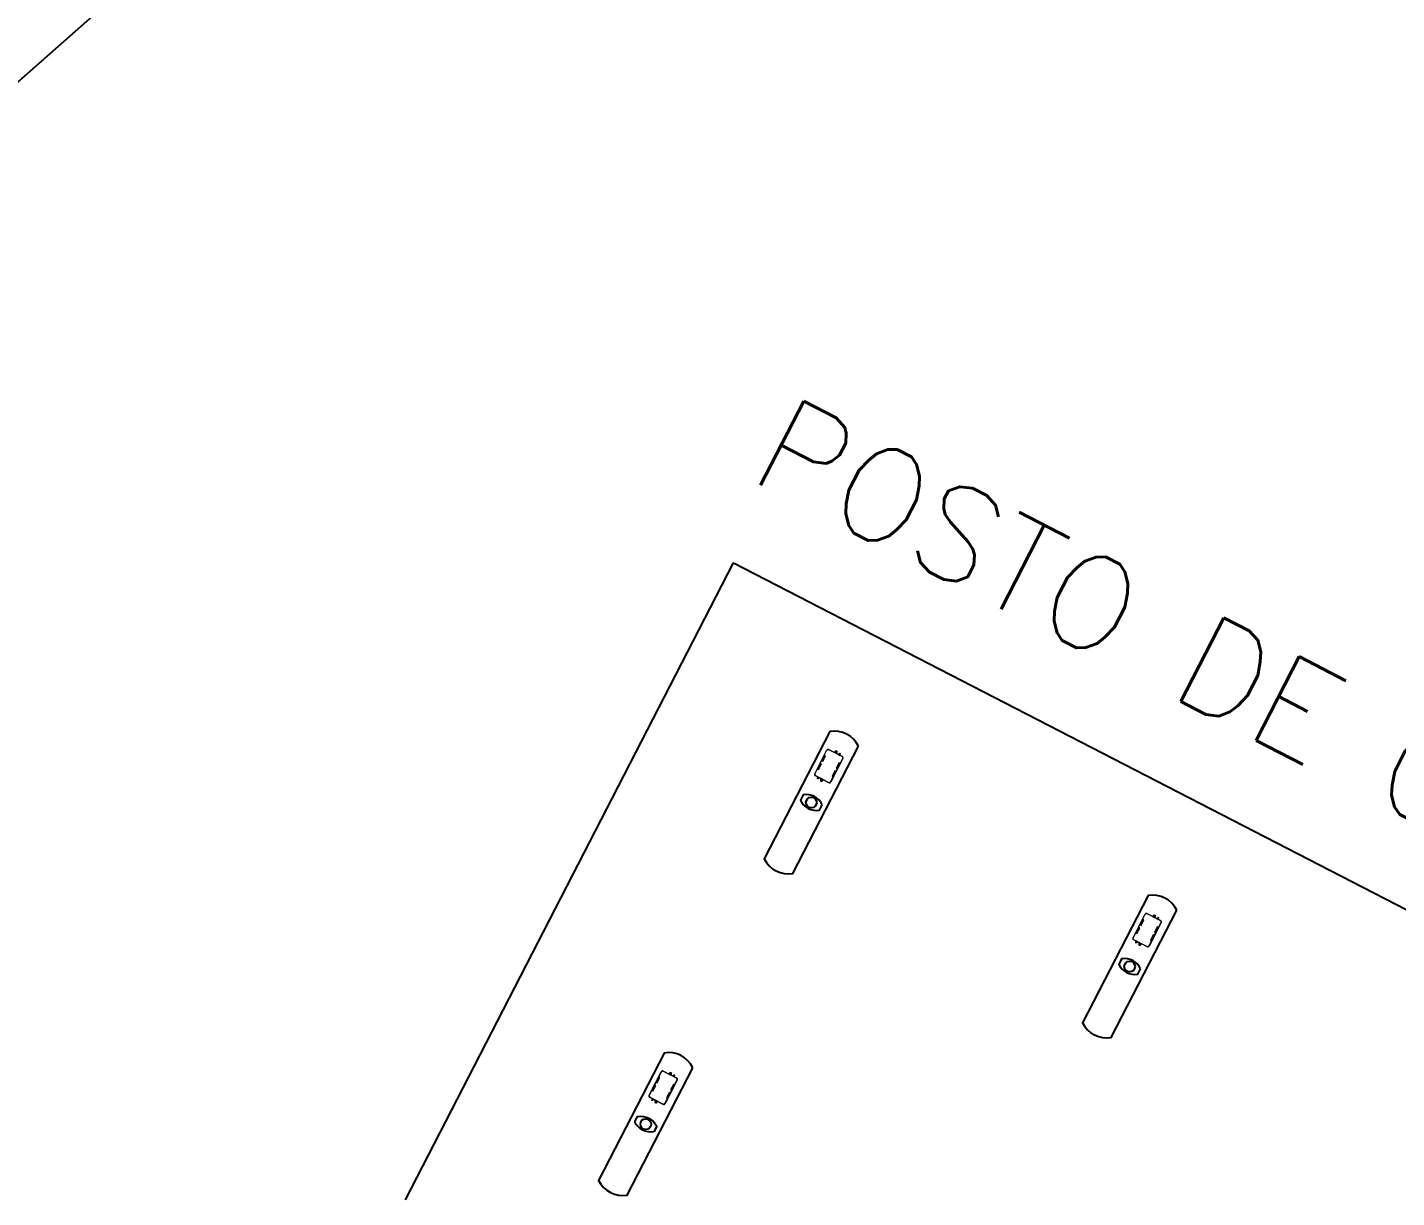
# Model space of a CAD drawing. Header units: millimetres. Extents: x 272118 to 273910, y 9581933 to 9583029.
# Drawn here: x 272735.68 to 272773.92, y 9582934.1 to 9582966.77 of the extents above; entities that cross this region are included whole.
import ezdxf

# ---------------------------------------------------------------- set-up
doc = ezdxf.new("R2010")
doc.units = ezdxf.units.MM
doc.header["$PDMODE"] = 35
for name, color, linetype in [('ARQ-COTAS', 30, 'Continuous'), ('ARQ-ESTRUTURA', 6, 'Continuous'), ('ARQ-PENA-01', 1, 'Continuous'), ('ARQ-PENA-02', 2, 'Continuous'), ('ARQ-PENA-FINA-CINZA', 8, 'Continuous'), ('ARQ-TEXTO3', 3, 'Continuous'), ('TERRENO', 6, 'Continuous')]:
    doc.layers.add(name, color=color, linetype=linetype)
doc.styles.add('ROMANS', font='romans.shx')
doc.styles.add('Romans_Anot', font='romans.shx')
doc.dimstyles.new('Escala 1-1000', dxfattribs={"dimscale": 15, "dimtxt": 0.2, "dimasz": 0.15, "dimexe": 0.1, "dimexo": 0.2, "dimgap": 0.15, "dimtad": 1, "dimzin": 4, "dimdsep": 46, "dimtxsty": 'Romans_Anot', "dimblk": 'OBLIQUE', "dimcen": 0.25, "dimse1": 1, "dimse2": 1, "dimsd1": 1, "dimsd2": 1, "dimclrd": 256, "dimclre": 256, "dimclrt": 2, "dimaunit": 1, "dimadec": 3, "dimazin": 0, "dimtfac": 1, "dimtix": 1, "dimtmove": 2, "dimatfit": 3, "dimfxl": 0, "dimlwd": -1, "dimlwe": -1, "dimarcsym": 0})

# ---------------------------------------------------------------- blocks, each defined once
blk = doc.blocks.new('BOMBA SUPERIOR')
at = {"layer": 'ARQ-PENA-FINA-CINZA', "lineweight": 5}
for p, q in [((807.347, 416.101), (807.346, 416.098)), ((807.346, 416.098), (807.346, 416.094)), ((807.346, 416.094), (807.346, 415.654)), ((807.346, 416.083), (807.346, 416.084)), ((807.346, 416.084), (807.348, 416.084)), ((807.347, 416.083), (807.346, 416.083)), ((807.348, 416.105), (807.347, 416.103)), ((807.347, 416.103), (807.347, 416.102)), ((807.347, 416.102), (807.347, 416.101)), ((807.349, 416.108), (807.348, 416.105)), ((807.348, 416.084), (807.348, 415.664)), ((807.35, 416.109), (807.349, 416.108)), ((807.351, 416.11), (807.35, 416.109)), ((807.353, 416.112), (807.351, 416.11)), ((807.354, 416.114), (807.353, 416.112)), ((807.355, 416.115), (807.354, 416.114)), ((807.356, 416.116), (807.355, 416.115)), ((807.358, 416.118), (807.356, 416.116)), ((807.36, 416.119), (807.358, 416.118)), ((807.361, 416.12), (807.36, 416.119)), ((807.361, 416.109), (807.36, 416.107)), ((807.36, 416.107), (807.361, 416.104)), ((807.362, 416.12), (807.361, 416.12)), ((807.363, 416.11), (807.361, 416.109)), ((807.361, 416.106), (807.361, 416.107)), ((807.361, 416.107), (807.363, 416.107)), ((807.361, 416.106), (807.361, 416.107)), ((807.363, 416.106), (807.361, 416.106)), ((807.361, 416.104), (807.363, 416.103)), ((807.364, 416.122), (807.362, 416.12)), ((807.365, 416.109), (807.363, 416.11)), ((807.364, 416.109), (807.363, 416.109)), ((807.363, 416.109), (807.363, 416.109)), ((807.363, 416.107), (807.363, 416.109)), ((807.363, 416.109), (807.364, 416.109)), ((807.363, 416.105), (807.363, 416.106)), ((807.363, 416.105), (807.363, 416.105)), ((807.363, 416.105), (807.364, 416.105)), ((807.364, 416.105), (807.363, 416.105)), ((807.363, 416.103), (807.365, 416.104)), ((807.367, 416.123), (807.364, 416.122)), ((807.364, 416.109), (807.364, 416.109)), ((807.364, 416.109), (807.364, 416.107)), ((807.364, 416.107), (807.365, 416.107)), ((807.365, 416.106), (807.364, 416.106)), ((807.364, 416.106), (807.364, 416.105)), ((807.364, 416.105), (807.364, 416.105)), ((807.367, 416.107), (807.365, 416.109)), ((807.365, 416.104), (807.367, 416.107)), ((807.365, 416.107), (807.365, 416.106)), ((807.365, 416.107), (807.365, 416.106)), ((807.368, 416.123), (807.367, 416.123)), ((807.372, 416.123), (807.368, 416.123)), ((807.375, 416.124), (807.372, 416.123)), ((807.376, 416.124), (807.375, 416.124)), ((807.386, 416.124), (807.376, 416.124)), ((807.386, 416.122), (808.126, 416.122)), ((807.387, 416.124), (808.125, 416.124)), ((807.715, 416.107), (807.543, 416.107)), ((807.543, 416.107), (807.543, 416.084)), ((807.543, 416.084), (807.715, 416.084)), ((807.715, 416.084), (807.715, 416.107)), ((807.742, 416.125), (807.745, 416.128)), ((807.742, 416.124), (807.745, 416.127)), ((807.743, 416.125), (807.742, 416.125)), ((807.742, 416.125), (807.742, 416.124)), ((807.745, 416.128), (807.767, 416.128)), ((807.745, 416.127), (807.767, 416.127)), ((807.767, 416.128), (807.77, 416.125)), ((807.767, 416.127), (807.77, 416.124)), ((807.77, 416.125), (807.769, 416.125)), ((807.77, 416.124), (807.77, 416.125)), ((807.968, 416.107), (807.797, 416.107)), ((807.797, 416.107), (807.797, 416.084)), ((807.797, 416.084), (807.968, 416.084)), ((807.968, 416.084), (807.968, 416.107)), ((808.136, 416.124), (808.126, 416.124)), ((808.137, 416.124), (808.136, 416.124)), ((808.14, 416.123), (808.137, 416.124)), ((808.143, 416.123), (808.14, 416.123)), ((808.144, 416.123), (808.143, 416.123)), ((808.147, 416.122), (808.144, 416.123)), ((808.146, 416.109), (808.145, 416.107)), ((808.145, 416.107), (808.146, 416.104)), ((808.149, 416.11), (808.146, 416.109)), ((808.146, 416.104), (808.149, 416.103)), ((808.15, 416.12), (808.147, 416.122)), ((808.148, 416.107), (808.147, 416.107)), ((808.147, 416.107), (808.147, 416.106)), ((808.147, 416.106), (808.147, 416.107)), ((808.147, 416.106), (808.148, 416.106)), ((808.149, 416.109), (808.148, 416.109)), ((808.148, 416.109), (808.148, 416.109)), ((808.148, 416.109), (808.148, 416.107)), ((808.148, 416.109), (808.149, 416.109)), ((808.148, 416.106), (808.148, 416.105)), ((808.148, 416.105), (808.148, 416.105)), ((808.148, 416.105), (808.149, 416.105)), ((808.149, 416.105), (808.148, 416.105)), ((808.151, 416.109), (808.149, 416.11)), ((808.15, 416.109), (808.149, 416.109)), ((808.149, 416.109), (808.149, 416.107)), ((808.149, 416.107), (808.15, 416.107)), ((808.15, 416.106), (808.149, 416.106)), ((808.149, 416.106), (808.149, 416.105)), ((808.149, 416.105), (808.15, 416.105)), ((808.149, 416.103), (808.151, 416.104)), ((808.151, 416.12), (808.15, 416.12)), ((808.15, 416.106), (808.15, 416.107)), ((808.15, 416.107), (808.15, 416.106)), ((808.152, 416.119), (808.151, 416.12)), ((808.152, 416.107), (808.151, 416.109)), ((808.151, 416.104), (808.152, 416.107)), ((808.154, 416.118), (808.152, 416.119)), ((808.156, 416.116), (808.154, 416.118)), ((808.157, 416.115), (808.156, 416.116)), ((808.158, 416.114), (808.157, 416.115)), ((808.159, 416.112), (808.158, 416.114)), ((808.161, 416.11), (808.159, 416.112)), ((808.162, 416.109), (808.161, 416.11)), ((808.162, 416.108), (808.162, 416.109)), ((808.163, 416.105), (808.162, 416.108)), ((808.164, 416.103), (808.163, 416.105)), ((808.165, 416.102), (808.164, 416.103)), ((808.164, 415.664), (808.164, 416.084)), ((808.164, 416.084), (808.166, 416.084)), ((808.165, 416.101), (808.165, 416.102)), ((808.165, 416.098), (808.165, 416.101)), ((808.165, 416.095), (808.165, 416.098)), ((808.166, 416.094), (808.165, 416.095)), ((808.165, 416.084), (808.165, 416.083)), ((808.165, 416.083), (808.166, 416.083)), ((808.166, 415.654), (808.166, 416.094)), ((807.283, 415.897), (807.282, 415.896)), ((807.282, 415.896), (807.282, 415.852)), ((807.283, 415.895), (807.282, 415.896)), ((807.282, 415.876), (807.283, 415.877)), ((807.282, 415.872), (807.283, 415.87)), ((807.282, 415.852), (807.283, 415.853)), ((807.282, 415.852), (807.283, 415.851)), ((807.32, 415.895), (807.283, 415.897)), ((807.283, 415.897), (807.283, 415.897)), ((807.32, 415.893), (807.283, 415.895)), ((807.283, 415.895), (807.283, 415.895)), ((807.283, 415.877), (807.283, 415.877)), ((807.283, 415.877), (807.31, 415.877)), ((807.283, 415.87), (807.283, 415.87)), ((807.283, 415.87), (807.31, 415.87)), ((807.283, 415.853), (807.32, 415.855)), ((807.283, 415.853), (807.283, 415.853)), ((807.283, 415.851), (807.32, 415.852)), ((807.283, 415.851), (807.283, 415.851)), ((807.295, 415.988), (807.296, 415.994)), ((807.296, 415.982), (807.295, 415.988)), ((807.295, 415.874), (807.295, 415.875)), ((807.295, 415.875), (807.311, 415.875)), ((807.295, 415.873), (807.295, 415.874)), ((807.311, 415.873), (807.295, 415.873)), ((807.295, 415.873), (807.295, 415.873)), ((807.295, 415.873), (807.295, 415.873)), ((807.296, 415.994), (807.3, 415.998)), ((807.3, 415.978), (807.296, 415.982)), ((807.3, 415.998), (807.304, 416.002)), ((807.304, 415.974), (807.3, 415.978)), ((807.304, 416.002), (807.31, 416.003)), ((807.31, 415.973), (807.304, 415.974)), ((807.31, 416.003), (807.327, 416.003)), ((807.327, 415.973), (807.31, 415.973)), ((807.321, 415.88), (807.312, 415.879)), ((807.312, 415.879), (807.312, 415.869)), ((807.312, 415.869), (807.312, 415.879)), ((807.312, 415.878), (807.312, 415.878)), ((807.312, 415.878), (807.312, 415.877)), ((807.312, 415.875), (807.312, 415.874)), ((807.312, 415.873), (807.312, 415.873)), ((807.312, 415.87), (807.312, 415.87)), ((807.312, 415.87), (807.312, 415.869)), ((807.312, 415.869), (807.313, 415.869)), ((807.321, 415.867), (807.312, 415.869)), ((807.321, 415.907), (807.32, 415.906)), ((807.32, 415.906), (807.321, 415.906)), ((807.32, 415.906), (807.32, 415.89)), ((807.32, 415.904), (807.32, 415.903)), ((807.321, 415.903), (807.32, 415.903)), ((807.32, 415.903), (807.321, 415.903)), ((807.321, 415.895), (807.32, 415.895)), ((807.32, 415.895), (807.321, 415.895)), ((807.32, 415.89), (807.321, 415.89)), ((807.321, 415.859), (807.32, 415.859)), ((807.32, 415.859), (807.32, 415.842)), ((807.32, 415.852), (807.32, 415.853)), ((807.32, 415.853), (807.321, 415.853)), ((807.321, 415.852), (807.32, 415.852)), ((807.321, 415.845), (807.32, 415.844)), ((807.32, 415.844), (807.321, 415.844)), ((807.32, 415.842), (807.32, 415.841)), ((807.32, 415.841), (807.321, 415.841)), ((807.323, 415.907), (807.321, 415.907)), ((807.321, 415.907), (807.321, 415.907)), ((807.321, 415.903), (807.321, 415.903)), ((807.321, 415.899), (807.322, 415.901)), ((807.321, 415.897), (807.321, 415.899)), ((807.321, 415.892), (807.321, 415.897)), ((807.321, 415.896), (807.321, 415.895)), ((807.321, 415.856), (807.321, 415.892)), ((807.321, 415.851), (807.321, 415.856)), ((807.321, 415.848), (807.321, 415.851)), ((807.322, 415.846), (807.321, 415.848)), ((807.321, 415.841), (807.321, 415.84)), ((807.321, 415.84), (807.322, 415.84)), ((807.322, 415.907), (807.342, 415.907)), ((807.322, 415.903), (807.323, 415.905)), ((807.322, 415.901), (807.322, 415.903)), ((807.322, 415.844), (807.322, 415.846)), ((807.323, 415.843), (807.322, 415.844)), ((807.342, 415.84), (807.322, 415.84)), ((807.322, 415.84), (807.323, 415.84)), ((807.323, 415.905), (807.324, 415.906)), ((807.323, 415.905), (807.323, 415.905)), ((807.323, 415.842), (807.323, 415.843)), ((807.324, 415.842), (807.323, 415.842)), ((807.324, 415.906), (807.342, 415.906)), ((807.342, 415.841), (807.324, 415.842)), ((807.327, 416.013), (807.327, 415.964)), ((807.346, 416.013), (807.327, 416.013)), ((807.327, 415.964), (807.346, 415.964)), ((807.346, 415.91), (807.338, 415.91)), ((807.338, 415.91), (807.338, 415.837)), ((807.338, 415.837), (807.346, 415.837)), ((807.343, 415.909), (807.342, 415.908)), ((807.342, 415.908), (807.342, 415.839)), ((807.342, 415.907), (807.342, 415.907)), ((807.342, 415.907), (807.342, 415.907)), ((807.342, 415.906), (807.342, 415.907)), ((807.342, 415.906), (807.342, 415.906)), ((807.342, 415.841), (807.342, 415.841)), ((807.342, 415.84), (807.342, 415.84)), ((807.342, 415.839), (807.342, 415.839)), ((807.342, 415.839), (807.343, 415.839)), ((807.344, 415.909), (807.343, 415.909)), ((807.343, 415.839), (807.344, 415.839)), ((807.344, 415.839), (807.344, 415.909)), ((807.344, 415.909), (807.346, 415.909)), ((807.344, 415.839), (807.346, 415.839)), ((807.346, 415.964), (807.346, 416.013)), ((807.346, 415.822), (807.346, 415.925)), ((807.346, 415.837), (807.346, 415.91)), ((807.346, 415.839), (807.346, 415.909)), ((807.346, 415.909), (807.346, 415.839)), ((807.346, 415.839), (807.346, 415.839)), ((807.346, 415.664), (807.346, 415.665)), ((807.346, 415.665), (807.347, 415.665)), ((807.348, 415.664), (807.346, 415.664)), ((807.716, 415.663), (807.544, 415.663)), ((807.544, 415.663), (807.544, 415.64)), ((807.716, 415.64), (807.716, 415.663)), ((807.968, 415.663), (807.796, 415.663)), ((807.796, 415.663), (807.796, 415.64)), ((807.968, 415.64), (807.968, 415.663)), ((808.166, 415.664), (808.164, 415.664)), ((808.166, 415.665), (808.165, 415.665)), ((808.165, 415.665), (808.165, 415.664)), ((808.166, 415.822), (808.166, 415.925)), ((808.166, 415.837), (808.166, 415.91)), ((808.166, 415.91), (808.173, 415.91)), ((808.166, 415.839), (808.166, 415.909)), ((808.166, 415.909), (808.166, 415.839)), ((808.167, 415.909), (808.166, 415.909)), ((808.167, 415.839), (808.166, 415.839)), ((808.166, 415.839), (808.166, 415.839)), ((808.173, 415.837), (808.166, 415.837)), ((808.184, 415.784), (808.166, 415.784)), ((808.166, 415.784), (808.166, 415.734)), ((808.166, 415.734), (808.184, 415.734)), ((808.167, 415.909), (808.168, 415.909)), ((808.167, 415.839), (808.167, 415.909)), ((808.168, 415.839), (808.167, 415.839)), ((808.168, 415.909), (808.169, 415.908)), ((808.169, 415.839), (808.168, 415.839)), ((808.169, 415.908), (808.169, 415.839)), ((808.17, 415.907), (808.169, 415.907)), ((808.169, 415.906), (808.169, 415.907)), ((808.17, 415.906), (808.169, 415.906)), ((808.169, 415.841), (808.17, 415.841)), ((808.169, 415.84), (808.17, 415.84)), ((808.169, 415.839), (808.169, 415.839)), ((808.19, 415.907), (808.17, 415.907)), ((808.17, 415.907), (808.17, 415.907)), ((808.188, 415.906), (808.17, 415.906)), ((808.17, 415.841), (808.188, 415.842)), ((808.17, 415.84), (808.19, 415.84)), ((808.173, 415.91), (808.173, 415.837)), ((808.184, 415.734), (808.184, 415.784)), ((808.184, 415.774), (808.201, 415.774)), ((808.201, 415.745), (808.184, 415.745)), ((808.188, 415.907), (808.19, 415.907)), ((808.188, 415.905), (808.188, 415.906)), ((808.189, 415.905), (808.188, 415.905)), ((808.188, 415.842), (808.189, 415.843)), ((808.188, 415.842), (808.188, 415.842)), ((808.19, 415.84), (808.188, 415.84)), ((808.19, 415.903), (808.189, 415.905)), ((808.189, 415.844), (808.19, 415.846)), ((808.189, 415.843), (808.189, 415.844)), ((808.19, 415.907), (808.191, 415.907)), ((808.19, 415.901), (808.19, 415.903)), ((808.19, 415.899), (808.19, 415.901)), ((808.191, 415.897), (808.19, 415.899)), ((808.19, 415.848), (808.191, 415.851)), ((808.19, 415.846), (808.19, 415.848)), ((808.191, 415.841), (808.19, 415.84)), ((808.19, 415.84), (808.19, 415.84)), ((808.191, 415.907), (808.192, 415.906)), ((808.191, 415.903), (808.192, 415.903)), ((808.192, 415.903), (808.191, 415.903)), ((808.191, 415.892), (808.191, 415.897)), ((808.191, 415.896), (808.191, 415.895)), ((808.191, 415.895), (808.192, 415.895)), ((808.191, 415.856), (808.191, 415.892)), ((808.192, 415.89), (808.191, 415.89)), ((808.191, 415.88), (808.199, 415.879)), ((808.191, 415.867), (808.199, 415.869)), ((808.191, 415.859), (808.192, 415.859)), ((808.191, 415.851), (808.191, 415.856)), ((808.191, 415.852), (808.192, 415.852)), ((808.191, 415.845), (808.192, 415.844)), ((808.192, 415.841), (808.191, 415.841)), ((808.192, 415.906), (808.192, 415.906)), ((808.192, 415.906), (808.192, 415.89)), ((808.192, 415.904), (808.192, 415.903)), ((808.192, 415.903), (808.192, 415.903)), ((808.192, 415.895), (808.228, 415.897)), ((808.192, 415.893), (808.228, 415.895)), ((808.192, 415.895), (808.192, 415.895)), ((808.192, 415.859), (808.192, 415.842)), ((808.228, 415.853), (808.192, 415.855)), ((808.192, 415.852), (808.192, 415.853)), ((808.192, 415.853), (808.192, 415.853)), ((808.192, 415.852), (808.228, 415.851)), ((808.192, 415.844), (808.192, 415.844)), ((808.192, 415.842), (808.192, 415.841)), ((808.199, 415.879), (808.199, 415.869)), ((808.199, 415.869), (808.199, 415.879)), ((808.2, 415.878), (808.199, 415.877)), ((808.199, 415.877), (808.199, 415.877)), ((808.199, 415.875), (808.2, 415.874)), ((808.2, 415.873), (808.199, 415.873)), ((808.199, 415.873), (808.199, 415.873)), ((808.199, 415.87), (808.199, 415.87)), ((808.199, 415.87), (808.2, 415.87)), ((808.199, 415.869), (808.2, 415.869)), ((808.2, 415.878), (808.2, 415.878)), ((808.216, 415.875), (808.2, 415.875)), ((808.2, 415.873), (808.216, 415.873)), ((808.2, 415.87), (808.2, 415.869)), ((808.228, 415.877), (808.201, 415.877)), ((808.228, 415.87), (808.201, 415.87)), ((808.201, 415.774), (808.207, 415.773)), ((808.207, 415.746), (808.201, 415.745)), ((808.207, 415.773), (808.212, 415.77)), ((808.212, 415.749), (808.207, 415.746)), ((808.212, 415.77), (808.215, 415.765)), ((808.215, 415.754), (808.212, 415.749)), ((808.215, 415.765), (808.216, 415.76)), ((808.216, 415.76), (808.215, 415.754)), ((808.217, 415.874), (808.216, 415.875)), ((808.216, 415.873), (808.216, 415.873)), ((808.216, 415.873), (808.217, 415.873)), ((808.217, 415.873), (808.217, 415.874)), ((808.228, 415.897), (808.229, 415.897)), ((808.228, 415.895), (808.229, 415.895)), ((808.229, 415.877), (808.228, 415.877)), ((808.229, 415.87), (808.228, 415.87)), ((808.229, 415.853), (808.228, 415.853)), ((808.228, 415.851), (808.229, 415.851)), ((808.229, 415.897), (808.23, 415.896)), ((808.229, 415.895), (808.23, 415.896)), ((808.23, 415.876), (808.229, 415.877)), ((808.23, 415.872), (808.229, 415.87)), ((808.23, 415.852), (808.229, 415.853)), ((808.229, 415.851), (808.23, 415.852)), ((808.23, 415.896), (808.23, 415.852)), ((807.346, 415.654), (807.346, 415.651)), ((807.346, 415.651), (807.347, 415.647)), ((807.347, 415.647), (807.347, 415.646)), ((807.347, 415.646), (807.348, 415.642)), ((807.348, 415.642), (807.35, 415.639)), ((807.35, 415.639), (807.351, 415.638)), ((807.351, 415.638), (807.353, 415.634)), ((807.353, 415.634), (807.355, 415.632)), ((807.355, 415.632), (807.357, 415.631)), ((807.358, 415.643), (807.357, 415.641)), ((807.357, 415.641), (807.358, 415.639)), ((807.357, 415.631), (807.36, 415.628)), ((807.36, 415.645), (807.358, 415.641)), ((807.36, 415.645), (807.358, 415.643)), ((807.358, 415.641), (807.36, 415.637)), ((807.358, 415.639), (807.36, 415.637)), ((807.361, 415.646), (807.36, 415.645)), ((807.363, 415.646), (807.36, 415.645)), ((807.361, 415.643), (807.36, 415.641)), ((807.36, 415.641), (807.361, 415.638)), ((807.36, 415.637), (807.361, 415.636)), ((807.36, 415.637), (807.363, 415.635)), ((807.36, 415.628), (807.361, 415.627)), ((807.363, 415.646), (807.361, 415.646)), ((807.363, 415.645), (807.361, 415.643)), ((807.361, 415.64), (807.361, 415.641)), ((807.361, 415.641), (807.363, 415.641)), ((807.361, 415.64), (807.361, 415.641)), ((807.363, 415.64), (807.361, 415.64)), ((807.361, 415.638), (807.363, 415.637)), ((807.361, 415.636), (807.363, 415.635)), ((807.361, 415.627), (807.364, 415.626)), ((807.367, 415.645), (807.363, 415.646)), ((807.367, 415.645), (807.363, 415.646)), ((807.365, 415.643), (807.363, 415.645)), ((807.363, 415.641), (807.363, 415.643)), ((807.363, 415.643), (807.364, 415.643)), ((807.364, 415.642), (807.363, 415.642)), ((807.363, 415.642), (807.363, 415.642)), ((807.363, 415.639), (807.363, 415.64)), ((807.363, 415.639), (807.363, 415.639)), ((807.363, 415.639), (807.364, 415.639)), ((807.364, 415.639), (807.363, 415.639)), ((807.363, 415.637), (807.365, 415.638)), ((807.363, 415.635), (807.367, 415.637)), ((807.363, 415.635), (807.367, 415.637)), ((807.364, 415.643), (807.364, 415.641)), ((807.364, 415.642), (807.364, 415.642)), ((807.364, 415.641), (807.365, 415.641)), ((807.365, 415.64), (807.364, 415.64)), ((807.364, 415.64), (807.364, 415.639)), ((807.364, 415.639), (807.364, 415.639)), ((807.364, 415.626), (807.368, 415.625)), ((807.367, 415.641), (807.365, 415.643)), ((807.365, 415.638), (807.367, 415.641)), ((807.365, 415.641), (807.365, 415.64)), ((807.365, 415.641), (807.365, 415.64)), ((807.368, 415.641), (807.367, 415.645)), ((807.368, 415.643), (807.367, 415.645)), ((807.367, 415.637), (807.368, 415.641)), ((807.367, 415.637), (807.368, 415.639)), ((807.369, 415.641), (807.368, 415.643)), ((807.368, 415.639), (807.369, 415.641)), ((807.368, 415.625), (807.369, 415.625)), ((807.369, 415.625), (807.374, 415.624)), ((807.374, 415.624), (807.376, 415.624)), ((807.376, 415.624), (807.386, 415.624)), ((807.386, 415.624), (807.386, 415.626)), ((807.386, 415.626), (808.126, 415.626)), ((807.386, 415.624), (807.387, 415.624)), ((807.387, 415.624), (807.386, 415.624)), ((808.125, 415.624), (807.387, 415.624)), ((807.387, 415.624), (807.388, 415.624)), ((807.544, 415.64), (807.716, 415.64)), ((807.742, 415.623), (807.742, 415.624)), ((807.742, 415.624), (807.745, 415.62)), ((807.745, 415.619), (807.742, 415.623)), ((807.742, 415.623), (807.743, 415.623)), ((807.745, 415.62), (807.767, 415.62)), ((807.767, 415.619), (807.745, 415.619)), ((807.767, 415.62), (807.77, 415.624)), ((807.77, 415.623), (807.767, 415.619)), ((807.77, 415.623), (807.769, 415.623)), ((807.77, 415.624), (807.77, 415.623)), ((807.796, 415.64), (807.968, 415.64)), ((808.125, 415.624), (808.125, 415.624)), ((808.125, 415.624), (808.136, 415.624)), ((808.126, 415.624), (808.125, 415.624)), ((808.126, 415.626), (808.126, 415.624)), ((808.136, 415.624), (808.138, 415.624)), ((808.138, 415.624), (808.142, 415.625)), ((808.142, 415.625), (808.144, 415.625)), ((808.145, 415.645), (808.143, 415.641)), ((808.145, 415.645), (808.143, 415.643)), ((808.143, 415.643), (808.143, 415.641)), ((808.143, 415.641), (808.145, 415.637)), ((808.143, 415.641), (808.143, 415.639)), ((808.143, 415.639), (808.145, 415.637)), ((808.147, 415.646), (808.144, 415.646)), ((808.144, 415.646), (808.144, 415.641)), ((808.144, 415.641), (808.147, 415.641)), ((808.144, 415.625), (808.147, 415.626)), ((808.146, 415.646), (808.145, 415.645)), ((808.149, 415.646), (808.145, 415.645)), ((808.146, 415.643), (808.145, 415.641)), ((808.145, 415.641), (808.146, 415.638)), ((808.145, 415.637), (808.146, 415.636)), ((808.145, 415.637), (808.149, 415.635)), ((808.149, 415.646), (808.146, 415.646)), ((808.149, 415.645), (808.146, 415.643)), ((808.146, 415.638), (808.149, 415.637)), ((808.146, 415.636), (808.149, 415.635)), ((808.147, 415.641), (808.147, 415.646)), ((808.147, 415.641), (808.147, 415.64)), ((808.147, 415.64), (808.147, 415.641)), ((808.147, 415.641), (808.148, 415.641)), ((808.147, 415.64), (808.148, 415.64)), ((808.147, 415.626), (808.15, 415.627)), ((808.148, 415.641), (808.148, 415.643)), ((808.148, 415.643), (808.149, 415.643)), ((808.149, 415.642), (808.148, 415.642)), ((808.148, 415.642), (808.148, 415.642)), ((808.148, 415.64), (808.148, 415.639)), ((808.148, 415.639), (808.148, 415.639)), ((808.148, 415.639), (808.149, 415.639)), ((808.149, 415.639), (808.148, 415.639)), ((808.152, 415.645), (808.149, 415.646)), ((808.152, 415.645), (808.149, 415.646)), ((808.151, 415.643), (808.149, 415.645)), ((808.149, 415.643), (808.149, 415.641)), ((808.15, 415.642), (808.149, 415.642)), ((808.149, 415.641), (808.15, 415.641)), ((808.15, 415.64), (808.149, 415.64)), ((808.149, 415.64), (808.149, 415.639)), ((808.149, 415.639), (808.15, 415.639)), ((808.149, 415.637), (808.151, 415.638)), ((808.149, 415.635), (808.152, 415.637)), ((808.149, 415.635), (808.152, 415.637)), ((808.15, 415.64), (808.15, 415.641)), ((808.15, 415.641), (808.15, 415.64)), ((808.15, 415.627), (808.152, 415.628)), ((808.152, 415.641), (808.151, 415.643)), ((808.151, 415.638), (808.152, 415.641)), ((808.154, 415.641), (808.152, 415.645)), ((808.154, 415.643), (808.152, 415.645)), ((808.152, 415.637), (808.154, 415.641)), ((808.152, 415.637), (808.154, 415.639)), ((808.152, 415.628), (808.155, 415.631)), ((808.154, 415.641), (808.154, 415.643)), ((808.154, 415.639), (808.154, 415.641)), ((808.155, 415.631), (808.157, 415.632)), ((808.157, 415.632), (808.158, 415.634)), ((808.158, 415.634), (808.161, 415.638)), ((808.161, 415.638), (808.162, 415.639)), ((808.162, 415.639), (808.163, 415.642)), ((808.163, 415.642), (808.165, 415.646)), ((808.165, 415.651), (808.166, 415.654)), ((808.165, 415.647), (808.165, 415.651)), ((808.165, 415.646), (808.165, 415.647))]:
    blk.add_line(p, q, dxfattribs=at)
for centre, radius in [((807.363, 416.107), 0.00513), ((807.363, 416.107), 0.00546), ((808.148, 416.107), 0.00513), ((808.149, 416.107), 0.00546)]:
    blk.add_circle(centre, radius, dxfattribs=at)
blk = doc.blocks.new('*D59')
at = {"layer": 'Defpoints', "color": 0, "transparency": 16777216}
for p in [(272759.858, 9582986.835), (272765.568, 9582980.369), (272684.902, 9582920.64)]:
    blk.add_point(p, dxfattribs=at)
at = {"layer": 'ARQ-COTAS', "color": 2, "transparency": 16777216, "insert": (272725.608, 9582950.082), "char_height": 3, "attachment_point": 5, "rotation": 41.4483, "style": 'Romans_Anot'}
blk.add_mtext('100.00', dxfattribs=at)
blk = doc.blocks.new('_Oblique')
at = {"color": 0, "linetype": 'ByBlock', "lineweight": -2}
blk.add_line((-0.5, -0.5), (0.5, 0.5), dxfattribs=at)
blk = doc.blocks.new('*D61')
at = {"layer": 'Defpoints', "color": 0, "transparency": 16777216}
for p in [(272848.753, 9582941.035), (272848.753, 9582941.035), (272773.798, 9582874.841)]:
    blk.add_point(p, dxfattribs=at)
at = {"layer": 'ARQ-COTAS', "color": 2, "transparency": 16777216, "insert": (272808.793, 9582910.749), "char_height": 3, "attachment_point": 5, "rotation": 41.4483, "style": 'Romans_Anot'}
blk.add_mtext('100.00', dxfattribs=at)
blk = doc.blocks.new('*D62')
at = {"layer": 'Defpoints', "color": 0, "transparency": 16777216}
for p in [(272759.858, 9582986.835), (272756.78, 9582980.861), (272848.753, 9582941.035)]:
    blk.add_point(p, dxfattribs=at)
at = {"layer": 'ARQ-COTAS', "color": 2, "transparency": 16777216, "insert": (272802.945, 9582961.295), "char_height": 3, "attachment_point": 5, "rotation": 332.7421, "style": 'Romans_Anot'}
blk.add_mtext('100.00', dxfattribs=at)

msp = doc.modelspace()

# ---------------------------------------------------------------- linework, layer by layer
at = {"layer": 'ARQ-ESTRUTURA', "color": 8}
for points in [[(272757.878, 9582945.066, 0.333333), (272757.345, 9582945.341), (272757.266, 9582945.188, 0.333333), (272757.8, 9582944.913)], [(272766.768, 9582940.486, 0.333333), (272766.235, 9582940.761), (272766.156, 9582940.608, 0.333333), (272766.689, 9582940.333)], [(272753.174, 9582935.934, -0.333333), (272752.641, 9582936.209), (272752.719, 9582936.362, -0.333333), (272753.253, 9582936.087)]]:
    msp.add_lwpolyline(points, format="xyb", close=True, dxfattribs=at)
for centre in [(272757.572, 9582945.127), (272757.572, 9582945.127), (272766.462, 9582940.547), (272766.462, 9582940.547), (272752.947, 9582936.148), (272752.947, 9582936.148)]:
    msp.add_circle(centre, 0.15, dxfattribs=at)
at = {"layer": 'ARQ-PENA-01', "color": 8}
for p, q in [((272746.235, 9582934.038), (272755.395, 9582951.817)), ((272755.395, 9582951.817), (272783.841, 9582937.161))]:
    msp.add_line(p, q, dxfattribs=at)
at = {"layer": 'ARQ-PENA-02', "color": 8}
for points in [[(272758.888, 9582946.699, 0.333333), (272758.088, 9582947.111), (272756.256, 9582943.555, 0.333333), (272757.056, 9582943.143)], [(272767.778, 9582942.119, 0.333333), (272766.978, 9582942.531), (272765.146, 9582938.975, 0.333333), (272765.946, 9582938.563)], [(272754.263, 9582937.72, 0.333333), (272753.463, 9582938.132), (272751.631, 9582934.576, 0.333333), (272752.431, 9582934.164)]]:
    msp.add_lwpolyline(points, format="xyb", close=True, dxfattribs=at)
at = {"layer": 'TERRENO'}
msp.add_line((272684.902, 9582920.64), (272759.858, 9582986.835), dxfattribs=at)

# ---------------------------------------------------------------- block references
at = {"color": 8, "rotation": 62.74206312164331}
for p in [(272757.802, 9582037.616), (272766.691, 9582033.036), (272753.176, 9582028.638)]:
    msp.add_blockref('BOMBA SUPERIOR', p, dxfattribs=at)

# ---------------------------------------------------------------- texts
at = {"layer": 'ARQ-TEXTO3', "insert": (272776.012, 9582945.238), "char_height": 2.6325, "width": 50.04383, "attachment_point": 5, "rotation": 332.7421, "style": 'ROMANS'}
msp.add_mtext('POSTO DE COMBUSTÍVEIS', dxfattribs=at)

# ---------------------------------------------------------------- dimensions: what is measured, and where the dimension line sits
at = {"layer": 'ARQ-COTAS'}
for p1, p2, distance, picture, middle in [((272684.902, 9582920.64), (272759.858, 9582986.835), -8.626, '*D59', (272725.608, 9582950.082)), ((272848.753, 9582941.035), (272759.858, 9582986.835), 6.72, '*D62', (272802.945, 9582961.295)), ((272773.798, 9582874.841), (272848.753, 9582941.035), 0, '*D61', (272808.793, 9582910.749))]:
    dim = msp.add_aligned_dim(p1=p1, p2=p2, distance=distance, dimstyle='Escala 1-1000', dxfattribs=at)
    dim.commit()
    dim.dimension.update_dxf_attribs({"geometry": picture, "text_midpoint": middle})

doc.saveas('drawing.dxf')
